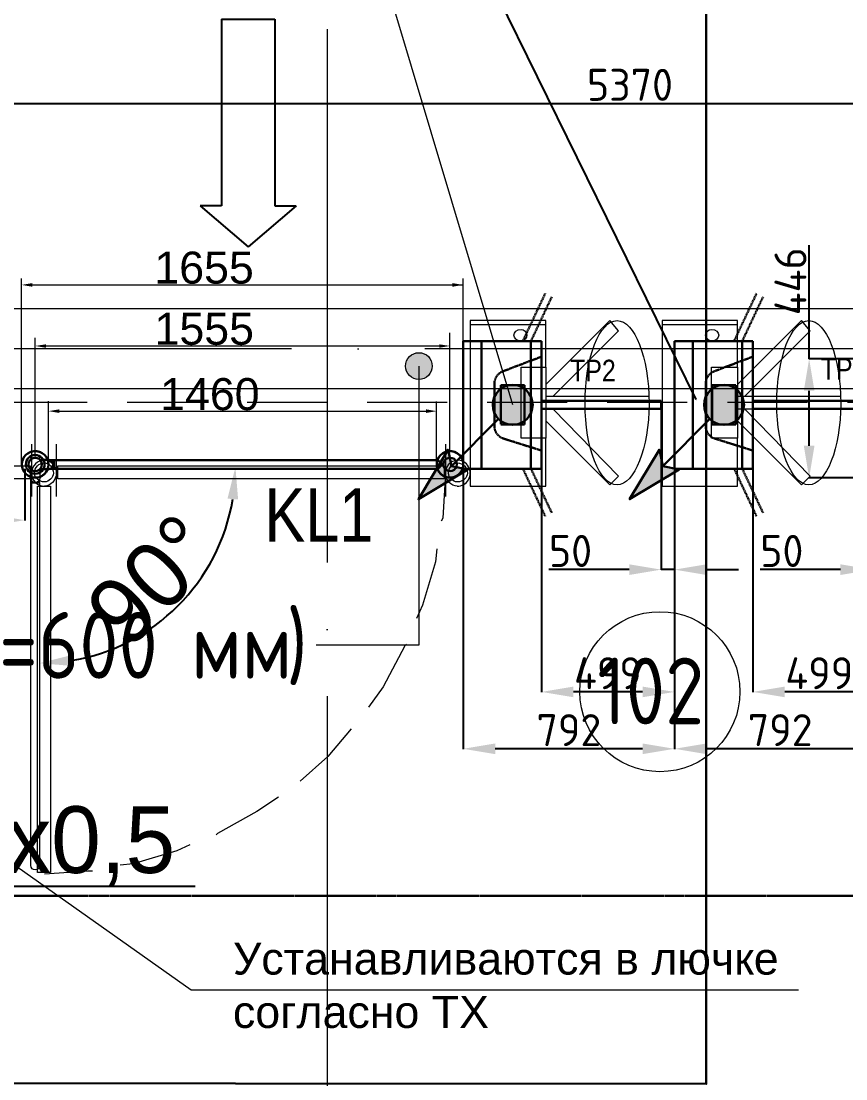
# Model space of a CAD drawing. Header units: millimetres. Extents: x -695119 to 412940, y -249585 to 622758.
# Drawn here: x 10845 to 13936, y 64449 to 68414 of the extents above; entities that cross this region are included whole.
import ezdxf
from ezdxf import colors
from ezdxf.entities.mleader import LeaderData, LeaderLine
from ezdxf.math import Vec2, Vec3

# ---------------------------------------------------------------- set-up
doc = ezdxf.new("R2010")
doc.units = ezdxf.units.MM
for name, pattern in [('ADSK_Линия сетки', [25, 20, -2.5, 0, -2.5]), ('ADSK_Сверху', [450, 300, -150]), ('ADSK_Штриховая_ш3 п1_5', [4.5, 3, -1.5]), ('DASH', [0.75, 0.5, -0.25]), ('DASHED', [19.05, 12.7, -6.35]), ('план Новый корпус (не печатать) 2$0$( Hidden )', [0.375, 0.25, -0.125])]:
    doc.linetypes.add(name, pattern=pattern)
doc.layers.add('_19D-Телекоммуникационные шкафы', color=7, linetype='Continuous')
doc.layers.add('PDF _Текст', color=7, linetype='Continuous')
for name, color, linetype, lineweight in [('_СС_КНС-Внешние связи', 250, 'Continuous', 30), ('_Схема', 5, 'Continuous', 30), ('PDF _Геометрия', 8, 'Continuous', 9), ('Аннотация', 252, 'Continuous', 18), ('АПС', 255, 'Continuous', 30), ('Линии', 7, 'Continuous', 9), ('Марки помещений', 8, 'Continuous', 20), ('Оси', 252, 'Continuous', 9), ('СОУЭ', 116, 'DASHED', 30), ('ТХ Текст', 251, 'Continuous', 0), ('Чертеж', 7, 'Continuous', 30)]:
    doc.layers.add(name, color=color, linetype=linetype, lineweight=lineweight)
doc.layers.add('PDF _Сплошная заливка', color=7, linetype='Continuous', true_color=0xffffff)
doc.styles.add('Arial Narrow МОЙ', font='ARIALN.TTF', dxfattribs={"height": 2.5})
doc.styles.add('GOST Common_3', font='', dxfattribs={"height": 3.5})
doc.styles.add('Mipgost_5', font='', dxfattribs={"height": 250})
doc.styles.add('PDF Arial', font='arial.ttf')
doc.styles.get("Standard").update_dxf_attribs({"font": ''})
doc.styles.get('GOST Common_3').set_extended_font_data('GOST type B')
doc.styles.get('Mipgost_5').set_extended_font_data('Mipgost')
doc.styles.get('Standard').set_extended_font_data('GOST type B')
doc.dimstyles.new('ISO-25', dxfattribs={"dimtxt": 2.5, "dimasz": 2.5, "dimexe": 1.25, "dimexo": 0.625, "dimtad": 1, "dimtxsty": 'Standard', "dimcen": 2.5, "dimadec": 0, "dimazin": 0, "dimtfac": 1, "dimtmove": 0, "dimatfit": 3, "dimfxl": 1, "dimarcsym": 0})
doc.dimstyles.new('ISO-25$0', dxfattribs={"dimtxt": 1.4, "dimasz": 1.2, "dimexe": 1.25, "dimexo": 0.2, "dimgap": 0.2, "dimtad": 1, "dimdec": 1, "dimtxsty": 'Standard', "dimcen": 2.5, "dimadec": 0, "dimazin": 0, "dimtfac": 1, "dimtdec": 1, "dimtmove": 0, "dimatfit": 3, "dimfxl": 1, "dimarcsym": 0})

# ---------------------------------------------------------------- blocks, each defined once
blk = doc.blocks.new('1 этаж')
at = {"layer": 'Аннотация', "lineweight": 9, "true_color": 0x636466}
h = blk.add_hatch(color=251, dxfattribs=at)
edge = h.paths.add_edge_path()
edge.add_arc((-32613.8, -14055.8), 50, 0, 360)
at = {"layer": 'PDF _Геометрия', "color": 251, "true_color": 0x636466}
for p, q in [((-32138.1, -13901.9), (-32421.2, -13901.9)), ((-31419.3, -13901.9), (-31702.4, -13901.9)), ((-32138.1, -14168.7), (-31751.4, -14168.7)), ((-31419.3, -14168.7), (-31032.7, -14168.7)), ((-31751.4, -14217.7), (-32138.1, -14217.7)), ((-31032.7, -14217.7), (-31419.3, -14217.7)), ((-34065.7, -14348.4), (-34065.7, -14544.4)), ((-33973.1, -14348.4), (-33973.1, -14544.4)), ((-32513.8, -14348.4), (-32513.8, -14544.4))]:
    blk.add_line(p, q, dxfattribs=at)
at = {"layer": 'PDF _Геометрия', "color": 251, "true_color": 0x636466, "flags": 128}
for points in [[(-32138.1, -14059.8), (-32138.1, -13885.6), (-32421.2, -13885.6), (-32421.2, -14506.3), (-32138.1, -14506.3), (-32138.1, -14326.6), (-32230.6, -14326.6), (-32230.6, -14059.8), (-32138.1, -14059.8), (-32138.1, -14326.6)], [(-32110.8, -14168.7), (-31865.8, -13923.7), (-31898.5, -13885.6), (-32138.1, -14125.2)], [(-31419.3, -14059.8), (-31419.3, -13885.6), (-31702.4, -13885.6), (-31702.4, -14506.3), (-31419.3, -14506.3), (-31419.3, -14326.6), (-31517.3, -14326.6), (-31517.3, -14059.8), (-31419.3, -14059.8), (-31419.3, -14326.6)], [(-31392.1, -14168.7), (-31147, -13923.7), (-31179.7, -13885.6), (-31419.3, -14125.2)], [(-32110.8, -14217.7), (-31865.8, -14468.2), (-31898.5, -14500.9), (-32138.1, -14261.3)], [(-31392.1, -14217.7), (-31147, -14468.2), (-31179.7, -14500.9), (-31419.3, -14261.3)], [(-34071.1, -14430.1), (-34071.1, -14479.1), (-34321.6, -14479.1), (-34321.6, -14430.1), (-34071.1, -14430.1)], [(-33967.6, -14479.1), (-33967.6, -14430.1), (-32519.2, -14430.1), (-32519.2, -14479.1), (-33967.6, -14479.1)], [(-32513.8, -14457.3), (-32524.7, -14626.1), (-32530.1, -14637)], [(-34043.9, -14506.3), (-33994.9, -14506.3), (-33994.9, -15954.8), (-34043.9, -15954.8), (-34043.9, -14506.3)], [(-32546.4, -14740.5), (-32551.9, -14789.5), (-32600.9, -14952.8), (-32622.7, -15001.8)], [(-32660.8, -15099.9), (-32666.2, -15105.3), (-32747.9, -15257.8), (-32802.4, -15334)], [(-32867.7, -15415.7), (-32954.8, -15519.1), (-33058.3, -15611.7)], [(-33140, -15671.6), (-33221.6, -15726.1), (-33368.7, -15807.7), (-33374.1, -15813.2)], [(-33472.1, -15851.3), (-33521.1, -15873.1), (-33684.5, -15922.1), (-33733.5, -15927.5)], [(-33837, -15949.3), (-33853.3, -15949.3), (-34016.6, -15960.2)]]:
    blk.add_lwpolyline(points, dxfattribs=at)
at = {"layer": 'PDF _Геометрия', "color": 251, "true_color": 0x636466}
for centre, start, end in [((-34016.9, -14457.1), 89.7603, 180.2397), ((-34016.9, -14457.1), 89.7603, 180.2397), ((-32470, -14457.5), 269.7603, 90.2397), ((-32470, -14457.5), 269.7603, 90.2397), ((-34016.9, -14457.5), 179.7603, 270.2397), ((-34016.9, -14457.5), 179.7603, 270.2397)]:
    blk.add_arc(centre, 48.8, start, end, dxfattribs=at)
for points in [[(-31991, -14195.9), (-31991, -14021.7), (-31936.6, -13885.6), (-31871.2, -13885.6)], [(-31871.2, -13885.6), (-31805.9, -13885.6), (-31751.4, -14021.7), (-31751.4, -14195.9)], [(-31272.3, -14195.9), (-31272.3, -14021.7), (-31217.8, -13885.6), (-31152.5, -13885.6)], [(-31152.5, -13885.6), (-31087.1, -13885.6), (-31032.7, -14021.7), (-31032.7, -14195.9)], [(-32257.8, -13940), (-32257.8, -13929.1), (-32247, -13918.2), (-32230.6, -13918.2)], [(-32230.6, -13961.8), (-32247, -13961.8), (-32257.8, -13950.9), (-32257.8, -13940)], [(-32230.6, -13918.2), (-32219.7, -13918.2), (-32208.8, -13929.1), (-32208.8, -13940)], [(-32208.8, -13940), (-32208.8, -13950.9), (-32219.7, -13961.8), (-32230.6, -13961.8)], [(-31539.1, -13940), (-31539.1, -13929.1), (-31528.2, -13918.2), (-31517.3, -13918.2)], [(-31517.3, -13961.8), (-31528.2, -13961.8), (-31539.1, -13950.9), (-31539.1, -13940)], [(-31517.3, -13918.2), (-31501, -13918.2), (-31490.1, -13929.1), (-31490.1, -13940)], [(-31490.1, -13940), (-31490.1, -13950.9), (-31501, -13961.8), (-31517.3, -13961.8)], [(-31871.2, -14500.9), (-31936.6, -14500.9), (-31991, -14364.8), (-31991, -14195.9)], [(-31751.4, -14195.9), (-31751.4, -14364.8), (-31805.9, -14500.9), (-31871.2, -14500.9)], [(-31152.5, -14500.9), (-31217.8, -14500.9), (-31272.3, -14364.8), (-31272.3, -14195.9)], [(-31032.7, -14195.9), (-31032.7, -14364.8), (-31087.1, -14500.9), (-31152.5, -14500.9)], [(-34054.8, -14457.3), (-34054.8, -14435.5), (-34038.4, -14419.2), (-34016.6, -14419.2)], [(-34054.8, -14457.3), (-34054.8, -14435.5), (-34038.4, -14419.2), (-34016.6, -14419.2)], [(-34016.6, -14408.3), (-33994.9, -14408.3), (-33973.1, -14430.1), (-33973.1, -14457.3)], [(-34016.6, -14408.3), (-33994.9, -14408.3), (-33973.1, -14430.1), (-33973.1, -14457.3)], [(-34016.6, -14419.2), (-34000.3, -14419.2), (-33984, -14435.5), (-33984, -14457.3)], [(-34016.6, -14419.2), (-34000.3, -14419.2), (-33984, -14435.5), (-33984, -14457.3)], [(-32513.8, -14457.3), (-32513.8, -14430.1), (-32492, -14408.3), (-32470.2, -14408.3)], [(-32513.8, -14457.3), (-32513.8, -14430.1), (-32492, -14408.3), (-32470.2, -14408.3)], [(-32502.9, -14457.3), (-32502.9, -14435.5), (-32486.5, -14419.2), (-32470.2, -14419.2)], [(-32470.2, -14419.2), (-32448.4, -14419.2), (-32432.1, -14435.5), (-32432.1, -14457.3)], [(-34016.6, -14490), (-34038.4, -14490), (-34054.8, -14473.7), (-34054.8, -14457.3)], [(-34016.6, -14490), (-34038.4, -14490), (-34054.8, -14473.7), (-34054.8, -14457.3)], [(-33973.1, -14457.3), (-33973.1, -14484.5), (-33994.9, -14506.3), (-34016.6, -14506.3)], [(-33984, -14457.3), (-33984, -14473.7), (-34000.3, -14490), (-34016.6, -14490)], [(-33973.1, -14457.3), (-33973.1, -14484.5), (-33994.9, -14506.3), (-34016.6, -14506.3)], [(-33984, -14457.3), (-33984, -14473.7), (-34000.3, -14490), (-34016.6, -14490)], [(-32470.2, -14506.3), (-32492, -14506.3), (-32513.8, -14484.5), (-32513.8, -14457.3)], [(-32470.2, -14506.3), (-32492, -14506.3), (-32513.8, -14484.5), (-32513.8, -14457.3)], [(-32470.2, -14490), (-32486.5, -14490), (-32502.9, -14473.7), (-32502.9, -14457.3)], [(-32432.1, -14457.3), (-32432.1, -14473.7), (-32448.4, -14490), (-32470.2, -14490)]]:
    blk.add_open_spline(points, degree=3, dxfattribs=at)
at = {"layer": 'Аннотация', "color": 251, "lineweight": 9, "true_color": 0x636466}
for p, q in [((-32613.8, -14055.8), (-32613.8, -15102.6)), ((-32992.3, -15102.6), (-32998.4, -15102.6)), ((-32613.8, -15102.6), (-32992.3, -15102.6))]:
    blk.add_line(p, q, dxfattribs=at)
blk.add_circle((-32613.8, -14055.8), 50, dxfattribs=at)
at = {"layer": 'Линии', "color": 251, "linetype": 'ADSK_Сверху', "ltscale": 100, "true_color": 0x636466}
for p, q in [((-15052.8, -13841.7), (-48262.8, -13841.7)), ((-15052.8, -14141.7), (-48262.8, -14141.7))]:
    blk.add_line(p, q, dxfattribs=at)
at = {"layer": 'Линии', "color": 251, "linetype": 'ADSK_Штриховая_ш3 п1_5', "ltscale": 100, "true_color": 0x636466}
blk.add_line((-40457.8, -14191.7), (-27897.8, -14191.7), dxfattribs=at)
at = {"layer": 'Марки помещений', "color": 251, "true_color": 0x636466}
blk.add_circle((-31710.5, -15276.7), 300, dxfattribs=at)
at = {"layer": 'Оси', "color": 251, "linetype": 'ADSK_Линия сетки', "ltscale": 100, "true_color": 0x636466}
for p, q in [((-32957.8, 32208.9), (-32957.8, -33767.9)), ((4409.5, -13991.7), (-72530.1, -13991.7))]:
    blk.add_line(p, q, dxfattribs=at)
at = {"layer": 'Аннотация', "color": 251, "true_color": 0x636466, "style": 'GOST Common_3', "width": 0.9}
for s, p in [('=600', (-34187.8, -15227.6)), (')', (-33110.2, -15227.6)), ('мм', (-33467.4, -15227.6))]:
    blk.add_text(s, height=250, dxfattribs=at).set_placement(p)
at = {"layer": 'Марки помещений', "color": 251, "true_color": 0x636466, "style": 'GOST Common_3', "width": 0.9}
blk.add_text('102', height=250, dxfattribs=at).set_placement((-31945.4, -15399))
blk = doc.blocks.new('*D67')
at = {"color": 0, "linetype": 'ByBlock', "lineweight": -2, "transparency": 16777216}
for p, q in [((13798.9, 67148.7), (13798.9, 67573.7)), ((14137.1, 67148.7), (13797.6, 67148.7)), ((13798.9, 66822.3), (13798.9, 67028.7)), ((14137.1, 66702.3), (13797.6, 66702.3))]:
    blk.add_line(p, q, dxfattribs=at)
at = {"color": 0, "linetype": 'ByBlock', "transparency": 16777216}
for points in [[(13778.9, 67028.7), (13818.9, 67028.7), (13798.9, 67148.7)], [(13778.9, 66822.3), (13818.9, 66822.3), (13798.9, 66702.3)]]:
    blk.add_solid(points, dxfattribs=at)
at = {"layer": 'Defpoints', "color": 0, "linetype": 'ByBlock', "transparency": 16777216}
for p in [(14137.7, 67148.7), (13798.9, 66702.3), (14137.7, 66702.3)]:
    blk.add_point(p, dxfattribs=at)
at = {"color": 0, "linetype": 'ByBlock', "lineweight": 15, "transparency": 16777216, "insert": (13728.9, 67438.7), "char_height": 120, "attachment_point": 5, "rotation": 90}
blk.add_mtext('446', dxfattribs=at)
blk = doc.blocks.new('*U54')
at = {"ltscale": 100}
h = blk.add_hatch(color=0, dxfattribs=at)
h.dxf.hatch_style = 1
h.paths.add_polyline_path([(0.75, 0, 1), (-0.75, 0, 1)])
blk.add_hatch(color=0).paths.add_polyline_path([(-3.537, -3.535), (-2.423, -1.678), (-2.299, -2.297), (-1.681, -2.421)])
at = {"color": 0, "ltscale": 100}
blk.add_lwpolyline([(-0.532, -0.529), (-2.299, -2.297)], dxfattribs=at)
at = {"color": 0}
blk.add_lwpolyline([(-1.68, -2.421), (-3.537, -3.535), (-2.423, -1.678), (-2.299, -2.297), (-1.68, -2.421)], dxfattribs=at)
blk.add_circle((0, 0), 0.75, dxfattribs=at)
blk = doc.blocks.new('план Новый корпус (не печатать) 2$0$_Dot')
at = {"color": 251, "linetype": 'ByBlock', "lineweight": -2}
blk.add_line((-0.5, 0), (-1, 0), dxfattribs=at)
at = {"color": 251, "linetype": 'ByBlock', "const_width": 0.5}
blk.add_lwpolyline([(-0.25, 0, 1), (0.25, 0, 1)], format="xyb", close=True, dxfattribs=at)
blk = doc.blocks.new('*D66')
at = {"color": 0, "linetype": 'ByBlock', "lineweight": -2, "transparency": 16777216}
for p, q in [((10388.3, 66768.3), (10388.3, 66542)), ((10858.6, 66735.4), (10858.6, 66542)), ((10508.3, 66543.3), (10738.6, 66543.3))]:
    blk.add_line(p, q, dxfattribs=at)
at = {"color": 0, "linetype": 'ByBlock', "transparency": 16777216}
for points in [[(10508.3, 66563.3), (10508.3, 66523.3), (10388.3, 66543.3)], [(10738.6, 66563.3), (10738.6, 66523.3), (10858.6, 66543.3)]]:
    blk.add_solid(points, dxfattribs=at)
at = {"layer": 'Defpoints', "color": 0, "linetype": 'ByBlock', "transparency": 16777216}
for p in [(10388.3, 66768.9), (10858.6, 66736), (10858.6, 66543.3)]:
    blk.add_point(p, dxfattribs=at)
at = {"color": 0, "linetype": 'ByBlock', "lineweight": 15, "transparency": 16777216, "insert": (10623.4, 66613.3), "char_height": 120, "attachment_point": 5}
blk.add_mtext('470', dxfattribs=at)
blk = doc.blocks.new('кркеркуеркер')
for p, q in [((-100, 853.5), (100, 853.5)), ((-100, 853.5), (-100, 153.5)), ((100, 853.5), (100, 153.5)), ((-100, 153.5), (-180, 153.5)), ((-180, 153.5), (0, 0)), ((180, 153.5), (0, 0)), ((100, 153.5), (180, 153.5))]:
    blk.add_line(p, q)
blk = doc.blocks.new('*D57')
at = {"color": 0, "linetype": 'ByBlock', "lineweight": -2, "transparency": 16777216}
blk.add_arc((10913.6, 66742), 734.9, 279.366, 350.634, dxfattribs=at)
at = {"color": 0, "linetype": 'ByBlock', "transparency": 16777216}
for points in [[(11618.8, 66624.1), (11658.7, 66620.8), (11648.5, 66742)], [(11034.9, 65997), (11031.6, 66036.8), (10913.6, 66007.1)]]:
    blk.add_solid(points, dxfattribs=at)
at = {"layer": 'Defpoints', "color": 0, "linetype": 'ByBlock', "transparency": 16777216}
for p in [(10965.4, 66742), (12402.2, 66742), (10913.6, 66691), (11281.1, 66105.6), (10913.6, 65254.1)]:
    blk.add_point(p, dxfattribs=at)
at = {"color": 0, "linetype": 'ByBlock', "lineweight": 9, "transparency": 16777216, "insert": (11337.8, 66317.8), "char_height": 250, "attachment_point": 5, "rotation": 45, "style": 'Mipgost_5'}
blk.add_mtext('90°', dxfattribs=at)
blk = doc.blocks.new('*D59')
at = {"color": 0, "linetype": 'ByBlock', "lineweight": -2, "transparency": 16777216}
for p, q in [((13587.4, 66762.9), (13587.4, 65898.3)), ((14086.4, 66750.7), (14086.4, 65898.3)), ((13966.4, 65899.5), (13707.4, 65899.5))]:
    blk.add_line(p, q, dxfattribs=at)
at = {"color": 0, "linetype": 'ByBlock', "transparency": 16777216}
for points in [[(13707.4, 65919.5), (13707.4, 65879.5), (13587.4, 65899.5)], [(13966.4, 65919.5), (13966.4, 65879.5), (14086.4, 65899.5)]]:
    blk.add_solid(points, dxfattribs=at)
at = {"layer": 'Defpoints', "color": 0, "linetype": 'ByBlock', "transparency": 16777216}
for p in [(13587.4, 66763.6), (14086.4, 66751.3), (13587.4, 65899.5)]:
    blk.add_point(p, dxfattribs=at)
at = {"color": 0, "linetype": 'ByBlock', "lineweight": 15, "transparency": 16777216, "insert": (13836.9, 65969.5), "char_height": 120, "attachment_point": 5}
blk.add_mtext('499', dxfattribs=at)
blk = doc.blocks.new('*D60')
at = {"color": 0, "linetype": 'ByBlock', "lineweight": -2, "transparency": 16777216}
for p, q in [((13244.4, 66960.2), (13244.4, 66356.7)), ((13294.4, 66750.7), (13294.4, 66356.7)), ((13124.4, 66357.9), (12823.1, 66357.9)), ((13294.4, 66357.9), (13244.4, 66357.9)), ((13414.4, 66357.9), (13534.4, 66357.9))]:
    blk.add_line(p, q, dxfattribs=at)
at = {"color": 0, "linetype": 'ByBlock', "transparency": 16777216}
for points in [[(13124.4, 66377.9), (13124.4, 66337.9), (13244.4, 66357.9)], [(13414.4, 66377.9), (13414.4, 66337.9), (13294.4, 66357.9)]]:
    blk.add_solid(points, dxfattribs=at)
at = {"layer": 'Defpoints', "color": 0, "linetype": 'ByBlock', "transparency": 16777216}
for p in [(13244.4, 66960.9), (13294.4, 66751.3), (13294.4, 66357.9)]:
    blk.add_point(p, dxfattribs=at)
at = {"color": 0, "linetype": 'ByBlock', "lineweight": 15, "transparency": 16777216, "insert": (12904.4, 66427.9), "char_height": 120, "attachment_point": 5}
blk.add_mtext('50', dxfattribs=at)
blk = doc.blocks.new('*D61')
at = {"color": 0, "linetype": 'ByBlock', "lineweight": -2, "transparency": 16777216}
for p, q in [((13294.4, 66735.4), (13294.4, 65684.9)), ((14086.4, 65990.8), (14086.4, 65684.9)), ((13966.4, 65686.2), (13414.4, 65686.2))]:
    blk.add_line(p, q, dxfattribs=at)
at = {"color": 0, "linetype": 'ByBlock', "transparency": 16777216}
for points in [[(13414.4, 65706.2), (13414.4, 65666.2), (13294.4, 65686.2)], [(13966.4, 65706.2), (13966.4, 65666.2), (14086.4, 65686.2)]]:
    blk.add_solid(points, dxfattribs=at)
at = {"layer": 'Defpoints', "color": 0, "linetype": 'ByBlock', "transparency": 16777216}
for p in [(13294.4, 66736), (14086.4, 65991.4), (13294.4, 65686.2)]:
    blk.add_point(p, dxfattribs=at)
at = {"color": 0, "linetype": 'ByBlock', "lineweight": 15, "transparency": 16777216, "insert": (13690.4, 65756.2), "char_height": 120, "attachment_point": 5}
blk.add_mtext('792', dxfattribs=at)
blk = doc.blocks.new('*D62')
at = {"color": 0, "linetype": 'ByBlock', "lineweight": -2, "transparency": 16777216}
for p, q in [((12795.4, 66762.9), (12795.4, 65898.3)), ((13294.4, 66750.7), (13294.4, 65898.3)), ((13174.4, 65899.5), (12915.4, 65899.5))]:
    blk.add_line(p, q, dxfattribs=at)
at = {"color": 0, "linetype": 'ByBlock', "transparency": 16777216}
for points in [[(12915.4, 65919.5), (12915.4, 65879.5), (12795.4, 65899.5)], [(13174.4, 65919.5), (13174.4, 65879.5), (13294.4, 65899.5)]]:
    blk.add_solid(points, dxfattribs=at)
at = {"layer": 'Defpoints', "color": 0, "linetype": 'ByBlock', "transparency": 16777216}
for p in [(12795.4, 66763.6), (13294.4, 66751.3), (12795.4, 65899.5)]:
    blk.add_point(p, dxfattribs=at)
at = {"color": 0, "linetype": 'ByBlock', "lineweight": 15, "transparency": 16777216, "insert": (13044.9, 65969.5), "char_height": 120, "attachment_point": 5}
blk.add_mtext('499', dxfattribs=at)
blk = doc.blocks.new('*D63')
at = {"color": 0, "linetype": 'ByBlock', "lineweight": -2, "transparency": 16777216}
for p, q in [((14036.4, 66960.2), (14036.4, 66356.7)), ((14086.4, 66750.7), (14086.4, 66356.7)), ((13916.4, 66357.9), (13615.1, 66357.9)), ((14086.4, 66357.9), (14036.4, 66357.9)), ((14206.4, 66357.9), (14326.4, 66357.9))]:
    blk.add_line(p, q, dxfattribs=at)
at = {"color": 0, "linetype": 'ByBlock', "transparency": 16777216}
for points in [[(13916.4, 66377.9), (13916.4, 66337.9), (14036.4, 66357.9)], [(14206.4, 66377.9), (14206.4, 66337.9), (14086.4, 66357.9)]]:
    blk.add_solid(points, dxfattribs=at)
at = {"layer": 'Defpoints', "color": 0, "linetype": 'ByBlock', "transparency": 16777216}
for p in [(14036.4, 66960.9), (14086.4, 66751.3), (14036.4, 66357.9)]:
    blk.add_point(p, dxfattribs=at)
at = {"color": 0, "linetype": 'ByBlock', "lineweight": 15, "transparency": 16777216, "insert": (13696.4, 66427.9), "char_height": 120, "attachment_point": 5}
blk.add_mtext('50', dxfattribs=at)
blk = doc.blocks.new('*D64')
at = {"color": 0, "linetype": 'ByBlock', "lineweight": -2, "transparency": 16777216}
for p, q in [((12502.4, 66735.4), (12502.4, 65684.9)), ((13294.4, 65990.8), (13294.4, 65684.9)), ((13174.4, 65686.2), (12622.4, 65686.2))]:
    blk.add_line(p, q, dxfattribs=at)
at = {"color": 0, "linetype": 'ByBlock', "transparency": 16777216}
for points in [[(12622.4, 65706.2), (12622.4, 65666.2), (12502.4, 65686.2)], [(13174.4, 65706.2), (13174.4, 65666.2), (13294.4, 65686.2)]]:
    blk.add_solid(points, dxfattribs=at)
at = {"layer": 'Defpoints', "color": 0, "linetype": 'ByBlock', "transparency": 16777216}
for p in [(12502.4, 66736), (13294.4, 65991.4), (12502.4, 65686.2)]:
    blk.add_point(p, dxfattribs=at)
at = {"color": 0, "linetype": 'ByBlock', "lineweight": 15, "transparency": 16777216, "insert": (12898.4, 65756.2), "char_height": 120, "attachment_point": 5}
blk.add_mtext('792', dxfattribs=at)
blk = doc.blocks.new('*U55')
at = {"ltscale": 100}
h = blk.add_hatch(color=0, dxfattribs=at)
h.dxf.hatch_style = 1
h.paths.add_polyline_path([(0.75, 0, 1), (-0.75, 0, 1)])
blk.add_hatch(color=0).paths.add_polyline_path([(-3.537, -3.535), (-2.423, -1.678), (-2.299, -2.297), (-1.681, -2.421)])
at = {"color": 0, "ltscale": 100}
blk.add_lwpolyline([(-0.532, -0.529), (-2.299, -2.297)], dxfattribs=at)
at = {"color": 0}
blk.add_lwpolyline([(-1.68, -2.421), (-3.537, -3.535), (-2.423, -1.678), (-2.299, -2.297), (-1.68, -2.421)], dxfattribs=at)
blk.add_circle((0, 0), 0.75, dxfattribs=at)
blk = doc.blocks.new('*D1116')
at = {"layer": 'Defpoints', "color": 0, "transparency": 16777216}
for p in [(15812.3, 68105.3), (10442.3, 67335.2), (15812.3, 67335.2)]:
    blk.add_point(p, dxfattribs=at)
at = {"layer": 'PDF _Геометрия', "color": 0, "lineweight": -2, "transparency": 16777216}
for p, q in [((10442.3, 67335.8), (10442.3, 68106.5)), ((10562.3, 68105.3), (15692.3, 68105.3)), ((15812.3, 67335.8), (15812.3, 68106.5))]:
    blk.add_line(p, q, dxfattribs=at)
at = {"layer": 'PDF _Геометрия', "color": 0, "transparency": 16777216}
for points in [[(10562.3, 68125.3), (10562.3, 68085.3), (10442.3, 68105.3)], [(15692.3, 68125.3), (15692.3, 68085.3), (15812.3, 68105.3)]]:
    blk.add_solid(points, dxfattribs=at)
at = {"layer": 'PDF _Геометрия', "color": 0, "lineweight": 20, "transparency": 16777216, "insert": (13127.3, 68175.4), "char_height": 120, "attachment_point": 5}
blk.add_mtext('5370', dxfattribs=at)

msp = doc.modelspace()

# ---------------------------------------------------------------- hatches: boundary and pattern name
for points in [[(10851.205, 66769.8), (10851.884, 66769.8), (10851.884, 66769.121), (10851.205, 66769.121)], [(10872.926, 66752.152), (10873.605, 66752.152), (10873.605, 66751.473), (10872.926, 66751.473)], [(10872.926, 66752.152), (10873.605, 66752.152), (10873.605, 66751.473), (10872.926, 66751.473)], [(10915.689, 66734.504), (10916.368, 66734.504), (10916.368, 66733.825), (10915.689, 66733.825)]]:
    msp.add_hatch(color=7).paths.add_polyline_path(points)
at = {"lineweight": 30}
for points in [[(10944.877, 66734.504), (10945.556, 66734.504), (10945.556, 66733.825), (10944.877, 66733.825)], [(10965.24, 66767.764), (10965.919, 66767.764), (10965.919, 66767.085), (10965.24, 66767.085)], [(12406.25, 66734.504), (12405.572, 66734.504), (12405.572, 66733.825), (12406.25, 66733.825)], [(12406.149, 66769.8), (12406.827, 66769.8), (12406.827, 66769.121), (12406.149, 66769.121)], [(12419.045, 66752.152), (12419.724, 66752.152), (12419.724, 66751.473), (12419.045, 66751.473)], [(12427.87, 66752.152), (12428.548, 66752.152), (12428.548, 66751.473), (12427.87, 66751.473)], [(12436.015, 66705.316), (12436.694, 66705.316), (12436.694, 66704.637), (12436.015, 66704.637)], [(12470.056, 66705.316), (12469.377, 66705.316), (12469.377, 66704.637), (12470.056, 66704.637)]]:
    msp.add_hatch(color=7, dxfattribs=at).paths.add_polyline_path(points)
at = {"lineweight": 9}
msp.add_hatch(color=7, dxfattribs=at).paths.add_polyline_path([(10913.469, 66685.143), (10913.469, 66684.464), (10912.79, 66684.464), (10912.79, 66685.143)])
at = {"layer": 'PDF _Сплошная заливка', "transparency": 33554559}
for points in [[(10887.223, 67432.039), (10887.223, 67418.464), (10847.132, 67425.252), (10847.132, 67425.252)], [(10938.216, 67202.574), (10938.216, 67189.677), (10898.084, 67196.465), (10898.084, 67196.465)], [(12412.406, 67189.677), (12412.406, 67202.574), (12452.496, 67196.465), (12452.496, 67196.465)], [(10988.217, 66958.841), (10988.217, 66945.266), (10948.084, 66952.053), (10948.084, 66952.053)], [(12362.612, 66945.266), (12362.612, 66958.841), (12402.703, 66952.053), (12402.703, 66952.053)]]:
    msp.add_hatch(color=7, dxfattribs=at).paths.add_polyline_path(points)

# ---------------------------------------------------------------- linework, layer by layer
at = {"color": 7, "lineweight": 30}
for points in [[(10945.004, 66769.334), (10940.253, 66779.515), (10932.744, 66788.34), (10924.599, 66795.127), (10914.417, 66799.879), (10903.556, 66801.915), (10892.653, 66801.915), (10881.793, 66799.879), (10871.611, 66795.127), (10863.423, 66788.34), (10855.956, 66779.515), (10851.205, 66770.012), (10848.49, 66759.11), (10848.49, 66747.57), (10850.526, 66736.71), (10855.278, 66726.528), (10862.065, 66717.704), (10870.211, 66710.916), (10880.435, 66705.443), (10891.296, 66702.728), (10902.835, 66702.728), (10913.738, 66704.764), (10923.92, 66709.558), (10932.744, 66716.346), (10939.574, 66725.17), (10945.004, 66734.673)], [(12499.922, 66736.031), (12495.171, 66725.849), (12488.383, 66717.704), (12480.238, 66710.237), (12470.014, 66705.443), (12459.153, 66702.728), (12448.293, 66702.728), (12437.39, 66704.764), (12427.208, 66709.558), (12418.384, 66716.346), (12410.917, 66725.17), (12406.123, 66734.673), (12403.408, 66745.534), (12403.408, 66757.073), (12405.444, 66767.934), (12410.238, 66778.158), (12417.026, 66786.982), (12425.85, 66794.449), (12435.353, 66799.2), (12446.256, 66801.915), (12457.796, 66801.915), (12468.656, 66799.879), (12478.88, 66795.127), (12487.704, 66788.34), (12494.492, 66780.194), (12499.922, 66770.012), (12500.601, 66767.934)], [(12406.149, 66736.031), (12410.9, 66725.849), (12417.688, 66717.704), (12425.833, 66710.237), (12436.057, 66705.443), (12446.918, 66702.728), (12457.778, 66702.728), (12468.681, 66704.764), (12478.863, 66709.558), (12487.687, 66716.346), (12495.154, 66725.17), (12499.948, 66734.673), (12502.663, 66745.534), (12502.663, 66757.073), (12500.627, 66767.934), (12495.833, 66778.158), (12489.045, 66786.982), (12480.221, 66794.449), (12470.718, 66799.2), (12459.815, 66801.915), (12448.275, 66801.915), (12437.415, 66799.879), (12427.191, 66795.127), (12418.367, 66788.34), (12411.579, 66780.194), (12406.149, 66770.012), (12405.47, 66767.934)], [(10915.774, 66769.334), (10949.756, 66769.334), (10955.865, 66768.655), (10960.616, 66764.54), (10964.01, 66759.788), (10965.368, 66753.679), (10965.368, 66750.285), (10964.01, 66744.176), (10960.616, 66739.425), (10955.865, 66736.031), (10949.756, 66734.673), (10915.774, 66734.673)], [(10965.368, 66767.934), (10956.544, 66767.934)], [(10965.368, 66736.031), (10956.544, 66736.031)], [(10968.804, 66767.934), (10968.804, 66736.031)], [(12428.548, 66756.394), (12419.045, 66756.394)], [(12419.045, 66748.928), (12428.548, 66748.928)]]:
    msp.add_lwpolyline(points, dxfattribs=at)
for points in [[(10872.968, 66752.322), (10874.326, 66744.855), (10877.72, 66737.388), (10883.15, 66731.958), (10889.938, 66728.564), (10898.084, 66727.207), (10905.592, 66728.564), (10912.38, 66731.958), (10918.489, 66737.388), (10921.883, 66744.855), (10923.241, 66752.322), (10921.883, 66759.788), (10918.489, 66767.255), (10912.38, 66772.728), (10905.592, 66776.122), (10898.084, 66777.479), (10889.938, 66776.122), (10883.15, 66772.728), (10877.72, 66767.255), (10874.326, 66759.788)], [(10872.968, 66752.322), (10874.326, 66744.855), (10877.72, 66737.388), (10883.15, 66731.958), (10889.938, 66728.564), (10898.084, 66727.207), (10905.592, 66728.564), (10912.38, 66731.958), (10918.489, 66737.388), (10921.883, 66744.855), (10923.241, 66752.322), (10921.883, 66759.788), (10918.489, 66767.255), (10912.38, 66772.728), (10905.592, 66776.122), (10898.084, 66777.479), (10889.938, 66776.122), (10883.15, 66772.728), (10877.72, 66767.255), (10874.326, 66759.788)], [(12427.87, 66752.322), (12429.227, 66744.855), (12432.663, 66738.067), (12438.094, 66731.958), (12445.56, 66728.564), (12453.027, 66727.207), (12460.494, 66728.564), (12468.003, 66731.958), (12473.433, 66738.067), (12476.827, 66744.855), (12478.184, 66752.322), (12476.827, 66760.467), (12473.433, 66767.255), (12468.003, 66772.728), (12460.494, 66776.122), (12453.027, 66777.479), (12445.56, 66776.122), (12438.094, 66772.728), (12432.663, 66767.255), (12429.227, 66760.467)], [(12478.201, 66752.322), (12476.844, 66744.855), (12473.408, 66738.067), (12467.977, 66731.958), (12460.511, 66728.564), (12453.044, 66727.207), (12445.577, 66728.564), (12438.068, 66731.958), (12432.638, 66738.067), (12429.244, 66744.855), (12427.887, 66752.322), (12429.244, 66760.467), (12432.638, 66767.255), (12438.068, 66772.728), (12445.577, 66776.122), (12453.044, 66777.479), (12460.511, 66776.122), (12467.977, 66772.728), (12473.408, 66767.255), (12476.844, 66760.467)], [(10965.368, 66767.934), (12402.224, 66767.934), (12408.333, 66766.576), (12413.763, 66763.182), (12417.157, 66758.431), (12418.515, 66752.322), (12417.157, 66746.213), (12413.763, 66740.782), (12408.333, 66737.388), (12402.224, 66736.031), (10965.368, 66736.031)]]:
    msp.add_lwpolyline(points, close=True, dxfattribs=at)
at = {"color": 7, "lineweight": 9}
for points in [[(10915.039, 66734.609), (10915.039, 66700.627), (10914.36, 66694.518), (10910.245, 66689.767), (10905.494, 66686.373), (10899.385, 66685.015), (10895.99, 66685.015), (10889.881, 66686.373), (10885.13, 66689.767), (10881.736, 66694.518), (10880.378, 66700.627), (10880.378, 66734.609)], [(10881.736, 66685.015), (10881.736, 66693.839)], [(10913.639, 66681.579), (10881.736, 66681.579)], [(10913.639, 66685.015), (10913.639, 66693.839)]]:
    msp.add_lwpolyline(points, dxfattribs=at)
msp.add_lwpolyline([(10913.639, 66685.015), (10913.639, 65248.159), (10912.281, 65242.05), (10908.887, 65236.62), (10904.136, 65233.226), (10898.027, 65231.868), (10891.918, 65233.226), (10886.487, 65236.62), (10883.094, 65242.05), (10881.736, 65248.159), (10881.736, 66685.015)], close=True, dxfattribs=at)
at = {"color": 7, "lineweight": 30}
for radius in [50, 35]:
    msp.add_circle((10898.044, 66752.339), radius, dxfattribs=at)
at = {"layer": '_19D-Телекоммуникационные шкафы', "color": 7, "linetype": 'DASH', "ltscale": 20}
msp.add_circle((11129.82, 65593.037), 8344.415, dxfattribs=at)
at = {"layer": '_Схема'}
msp.add_lwpolyline([(6354.617, 63870.417), (6354.617, 64435.8), (13413.114, 64429.854), (13413.114, 69121.096)], dxfattribs=at)
at = {"layer": 'PDF _Геометрия', "lineweight": 20}
for points in [[(10847.132, 66751.304), (10847.132, 67449.826)], [(12501.895, 66751.304), (12501.895, 67449.826)], [(10887.223, 67425.252), (12501.895, 67425.252)], [(10898.084, 66782.231), (10898.084, 67226.374)], [(12452.026, 66801.915), (12452.026, 67246.058)], [(10938.216, 67196.465), (12412.406, 67196.465)], [(10948.044, 66752.339), (10948.044, 66989.962)], [(10968.333, 66952.053), (12387.248, 66952.053)]]:
    msp.add_lwpolyline(points, dxfattribs=at)
at = {"layer": 'СОУЭ', "color": 6, "ltscale": 0.2}
msp.add_lwpolyline([(6173.372, 65135.021), (15594.956, 65135.021), (15594.956, 69315.738), (21079.608, 69315.738), (21079.608, 70753.249)], dxfattribs=at)
at = {"layer": 'ТХ Текст', "color": 0, "ltscale": 100}
for p, q in [((9900.454, 65900.979), (11482.358, 64782.811)), ((11482.358, 64782.811), (13758.743, 64782.811))]:
    msp.add_line(p, q, dxfattribs=at)
at = {"layer": 'Чертеж', "linetype": 'план Новый корпус (не печатать) 2$0$( Hidden )', "lineweight": 30, "ltscale": 10}
for p, q in [((12725.92, 67215.03), (12809.636, 67392.928)), ((12756.324, 67215.03), (12834.528, 67381.214)), ((13517.92, 67215.03), (13601.636, 67392.928)), ((13548.324, 67215.03), (13626.528, 67381.214)), ((12502.425, 67215.03), (12502.425, 66736.031)), ((12756.324, 67215.03), (12502.425, 67215.03)), ((12502.425, 67215.03), (12502.425, 67215.03)), ((12502.425, 67215.03), (12502.425, 67215.03)), ((12502.425, 67215.03), (12502.425, 67215.03)), ((12502.425, 67215.03), (12570.589, 67215.03)), ((12570.589, 67215.03), (12570.589, 66736.031)), ((12756.324, 66736.031), (12756.324, 67215.03)), ((12756.324, 67215.03), (12756.324, 66736.031)), ((12795.426, 67215.03), (12756.324, 67215.03)), ((12795.426, 66736.031), (12795.426, 67215.03)), ((13294.425, 67215.03), (13294.425, 66736.031)), ((13548.324, 67215.03), (13294.425, 67215.03)), ((13294.425, 67215.03), (13294.425, 67215.03)), ((13294.425, 67215.03), (13294.425, 67215.03)), ((13294.425, 67215.03), (13294.425, 67215.03)), ((13294.425, 67215.03), (13362.589, 67215.03)), ((13362.589, 67215.03), (13362.589, 66736.031)), ((13548.324, 66736.031), (13548.324, 67215.03)), ((13548.324, 67215.03), (13548.324, 66736.031)), ((13587.426, 67215.03), (13548.324, 67215.03)), ((13587.426, 66736.031), (13587.426, 67215.03)), ((12795.426, 67156.377), (12649.091, 67100.645)), ((13587.426, 67156.377), (13441.091, 67100.645)), ((12619.467, 67055.719), (12619.467, 66975.531)), ((13411.467, 67055.719), (13411.467, 66975.531)), ((12643.906, 67048.847), (12643.906, 66902.214)), ((12731.885, 67048.847), (12643.906, 67048.847)), ((12731.885, 66902.214), (12731.885, 67048.847)), ((13435.906, 67048.847), (13435.906, 66902.214)), ((13523.885, 67048.847), (13435.906, 67048.847)), ((13523.885, 66902.214), (13523.885, 67048.847)), ((12619.467, 66895.342), (12619.467, 66975.531)), ((12795.426, 66975.531), (12795.426, 66990.194)), ((12795.426, 66990.194), (13244.425, 66990.194)), ((12795.426, 66975.531), (12795.426, 66960.867)), ((13244.425, 66990.194), (13244.425, 66960.867)), ((13411.467, 66895.342), (13411.467, 66975.531)), ((13587.426, 66975.531), (13587.426, 66990.194)), ((13587.426, 66990.194), (14036.425, 66990.194)), ((13587.426, 66975.531), (13587.426, 66960.867)), ((12795.426, 66960.867), (13244.425, 66960.867)), ((13587.426, 66960.867), (14036.425, 66960.867)), ((12643.906, 66902.214), (12731.885, 66902.214)), ((13435.906, 66902.214), (13523.885, 66902.214)), ((12795.426, 66804.459), (12649.091, 66850.416)), ((13587.426, 66804.459), (13441.091, 66850.416)), ((12502.425, 66736.031), (12756.324, 66736.031)), ((12725.92, 66736.031), (12809.636, 66558.134)), ((12756.324, 66736.031), (12795.426, 66736.031)), ((12756.324, 66736.031), (12834.528, 66569.847)), ((13294.425, 66736.031), (13548.324, 66736.031)), ((13517.92, 66736.031), (13601.636, 66558.134)), ((13548.324, 66736.031), (13587.426, 66736.031)), ((13548.324, 66736.031), (13626.528, 66569.847))]:
    msp.add_line(p, q, dxfattribs=at)
for centre, start, end in [((12668.344, 67055.719), 113.198591, 180), ((13460.344, 67055.719), 113.198591, 180), ((12668.344, 66895.342), 180, 246.801409), ((13460.344, 66895.342), 180, 246.801409)]:
    msp.add_arc(centre, 48.877, start, end, dxfattribs=at)

# ---------------------------------------------------------------- block references
for name, p in [('1 этаж', (44950.089, 81176.937)), ('кркеркуеркер', (11696.39, 67568.601))]:
    msp.add_blockref(name, p)
at = {"layer": '_СС_КНС-Внешние связи', "xscale": 100, "yscale": 100, "zscale": 100}
for name, p in [('*U54', (12687.895, 66975.531)), ('*U55', (13479.895, 66975.531))]:
    msp.add_blockref(name, p, dxfattribs=at)

# ---------------------------------------------------------------- texts
at = {"lineweight": 15, "style": 'Arial Narrow МОЙ'}
for s, p in [('TР2', (12902.913, 67063.317)), ('TР1', (13842.528, 67069.837))]:
    msp.add_text(s, height=81.4625, rotation=360, dxfattribs=at).set_placement(p)
at = {"layer": 'PDF _Текст', "char_height": 120, "attachment_point": 7, "style": 'PDF Arial'}
for s, insert in [('1655', (11344.466, 67428.415)), ('1555', (11345.145, 67199.204)), ('1460', (11366.185, 66954.235)), ('Устанавливаются в лючке\\Pсогласно ТХ', (11639.156, 64638.058))]:
    msp.add_mtext(s, dxfattribs=dict(at, insert=insert))
at = {"layer": 'АПС', "color": 7, "lineweight": 25, "ltscale": 100, "style": 'Arial Narrow МОЙ'}
msp.add_text('KL1', height=200, dxfattribs=at).set_placement((11757.377, 66462.784))

# ---------------------------------------------------------------- dimensions: what is measured, and where the dimension line sits
at = {"color": 0, "linetype": 'ByBlock', "lineweight": 15}
dim = msp.add_linear_dim(base=(13798.863, 66702.339), p1=(14137.748, 67148.722), p2=(14137.708, 66702.339), angle=90, dimstyle='ISO-25$0', override={"dimtxt": 120, "dimasz": 120, "dimexo": 0.625, "dimgap": 10, "dimdec": 0, "dimtdec": 2}, dxfattribs=at)
dim.commit()
dim.dimension.update_dxf_attribs({"geometry": '*D67', "text_midpoint": (13798.863, 67438.722), "dimtype": 160})
for base, p1, p2, picture, middle in [((13294.425, 66357.909), (13244.425, 66960.867), (13294.425, 66751.304), '*D60', (12904.425, 66357.909)), ((14036.425, 66357.909), (14086.425, 66751.304), (14036.425, 66960.867), '*D63', (13696.425, 66357.909)), ((10858.568, 66543.279), (10388.289, 66768.876), (10858.568, 66736.031), '*D66', (10623.428, 66543.279))]:
    dim = msp.add_linear_dim(base=base, p1=p1, p2=p2, dimstyle='ISO-25$0', override={"dimtxt": 120, "dimasz": 120, "dimexo": 0.625, "dimgap": 10, "dimdec": 0, "dimtdec": 2}, dxfattribs=at)
    dim.commit()
    dim.dimension.update_dxf_attribs({"geometry": picture, "text_midpoint": middle, "dimtype": 160})
at = {"color": 0, "linetype": 'ByBlock', "lineweight": 9}
dim = msp.add_angular_dim_2l(base=(11281.092, 66105.57), line1=((10913.639, 66691.002), (10913.639, 65254.146)), line2=((12402.224, 66742.018), (10965.368, 66742.018)), dimstyle='ISO-25', override={"dimtxt": 100, "dimasz": 120, "dimgap": 10, "dimdec": 0, "dimtxsty": 'Mipgost_5'}, dxfattribs=at)
dim.commit()
dim.dimension.update_dxf_attribs({"geometry": '*D57', "text_midpoint": (11337.837, 66317.819)})
at = {"color": 0, "linetype": 'ByBlock', "lineweight": 15}
for base, p1, p2, picture, middle in [((12502.425, 65686.158), (13294.425, 65991.379), (12502.425, 66736.031), '*D64', (12898.425, 65756.158)), ((12795.426, 65899.539), (13294.425, 66751.304), (12795.426, 66763.573), '*D62', (13044.926, 65969.539)), ((13294.425, 65686.158), (14086.425, 65991.379), (13294.425, 66736.031), '*D61', (13690.425, 65756.158)), ((13587.426, 65899.539), (14086.425, 66751.304), (13587.426, 66763.573), '*D59', (13836.926, 65969.539))]:
    dim = msp.add_linear_dim(base=base, p1=p1, p2=p2, dimstyle='ISO-25$0', override={"dimtxt": 120, "dimasz": 120, "dimexo": 0.625, "dimgap": 10, "dimdec": 0, "dimtdec": 2}, dxfattribs=at)
    dim.commit()
    dim.dimension.update_dxf_attribs({"geometry": picture, "text_midpoint": middle})
at = {"layer": 'PDF _Геометрия', "lineweight": 20}
dim = msp.add_linear_dim(base=(15812.287, 68105.275), p1=(10442.287, 67335.206), p2=(15812.287, 67335.206), dimstyle='ISO-25$0', override={"dimtxt": 120, "dimasz": 120, "dimexo": 0.625, "dimgap": 10, "dimdec": 0, "dimtdec": 2}, dxfattribs=at)
dim.commit()
dim.dimension.update_dxf_attribs({"geometry": '*D1116', "text_midpoint": (13127.287, 68175.362)})

# ---------------------------------------------------------------- leaders
at = {"layer": 'ТХ Текст', "color": 251, "ltscale": 100}
ml = msp.add_multileader_mtext('Standard', dxfattribs=at)
ml.set_content('\\A1;2 КСВВнг(А)-LSLTx 2х0,5', color=251, style='Mipgost_5')
ml.set_leader_properties(color=251)
ml.set_arrow_properties(name='план Новый корпус (не печатать) 2$0$_Dot')
ml.build(insert=Vec2(0, 0))
ml.multileader.update_dxf_attribs({"text_left_attachment_type": 6, "text_right_attachment_type": 6, "dogleg_length": 103.837, "arrow_head_size": 10})
ctx = ml.context
ctx.base_point, ctx.char_height, ctx.arrow_head_size, ctx.landing_gap_size, ctx.plane_origin = Vec3(7521.409, 65170.652), 250, 10, 0.09, Vec3(28373.412, 92601.845)
ctx.left_attachment, ctx.right_attachment = 6, 6
notes = []
notes.append((ctx, [(0, (1, 1, 0), (7417.572, 65170.652), (1, 0), 103.837, [(3, [(6878.109, 63815.847)], 0, [])])]))
ctx.mtext.insert, ctx.mtext.flow_direction = Vec3(7521.499, 65470.652), 5
for ctx, leaders in notes:
    for number, flags, end, landing, length, lines in leaders:
        leader = LeaderData()
        leader.index, (leader.has_last_leader_line, leader.has_dogleg_vector, leader.attachment_direction) = number, flags
        leader.last_leader_point, leader.dogleg_vector, leader.dogleg_length = Vec3(end), Vec3(landing), length
        for number, points, colour, breaks in lines:
            line = LeaderLine()
            line.index, line.vertices, line.color, line.breaks = number, Vec3.list(points), colors.encode_raw_color(colour), breaks
            leader.lines.append(line)
        ctx.leaders.append(leader)

# ---------------------------------------------------------------- next in the draw order: leaders
at = {"layer": '_СС_КНС-Внешние связи', "lineweight": 0}
ml = msp.add_multileader_mtext('Standard', dxfattribs=at)
ml.set_content('Кабель из подвала или технического подполья на этаж 1 не выводить, оставить технологический запас 25 метров. Точное месторасположение кабельной проходки согласуется с представителями подрядчика ДИТ непосредственно перед началом работ по установке турникетов и производится силами строительной организации', color=256, style='Mipgost_5')
ml.set_leader_properties()
ml.build(insert=Vec2(0, 0))
ctx = ml.context
ctx.base_point, ctx.char_height, ctx.plane_origin = Vec3(4045.11, 70556.655), 200, Vec3(13145.163, 67537.124)
ctx.text_align_type = 2
notes = []
notes.append((ctx, [(0, (1, 1, 0), (11626.396, 70556.655), (-1, 0), 8, [(0, [(13377.603, 66991.624)], 0, [])])]))
ctx.mtext.insert, ctx.mtext.width, ctx.mtext.alignment, ctx.mtext.flow_direction = Vec3(11616.396, 70685.155), 8319.10878, 3, 5
ctx.mtext.has_bg_fill, ctx.mtext.bg_color, ctx.mtext.bg_scale_factor, ctx.mtext.bg_transparency, ctx.mtext.use_window_bg_color = 1, -1027028792, 1.5, 0, 1
for ctx, leaders in notes:
    for number, flags, end, landing, length, lines in leaders:
        leader = LeaderData()
        leader.index, (leader.has_last_leader_line, leader.has_dogleg_vector, leader.attachment_direction) = number, flags
        leader.last_leader_point, leader.dogleg_vector, leader.dogleg_length = Vec3(end), Vec3(landing), length
        for number, points, colour, breaks in lines:
            line = LeaderLine()
            line.index, line.vertices, line.color, line.breaks = number, Vec3.list(points), colors.encode_raw_color(colour), breaks
            leader.lines.append(line)
        ctx.leaders.append(leader)

# ---------------------------------------------------------------- next in the draw order: hatches: boundary and pattern name
at = {"layer": 'PDF _Сплошная заливка', "transparency": 33554559}
msp.add_hatch(color=7, dxfattribs=at).paths.add_polyline_path([(12461.867, 67418.464), (12461.867, 67432.039), (12501.958, 67425.251), (12501.958, 67425.251)])

# ---------------------------------------------------------------- next in the draw order: linework, layer by layer
at = {"layer": '_СС_КНС-Внешние связи', "lineweight": 0}
msp.add_line((12687.895, 66975.531), (11618.396, 70556.655), dxfattribs=at)
at = {"layer": 'PDF _Геометрия', "lineweight": 20}
msp.add_lwpolyline([(12402.64, 66751.304), (12402.64, 66988.762)], dxfattribs=at)

doc.saveas('drawing.dxf')
